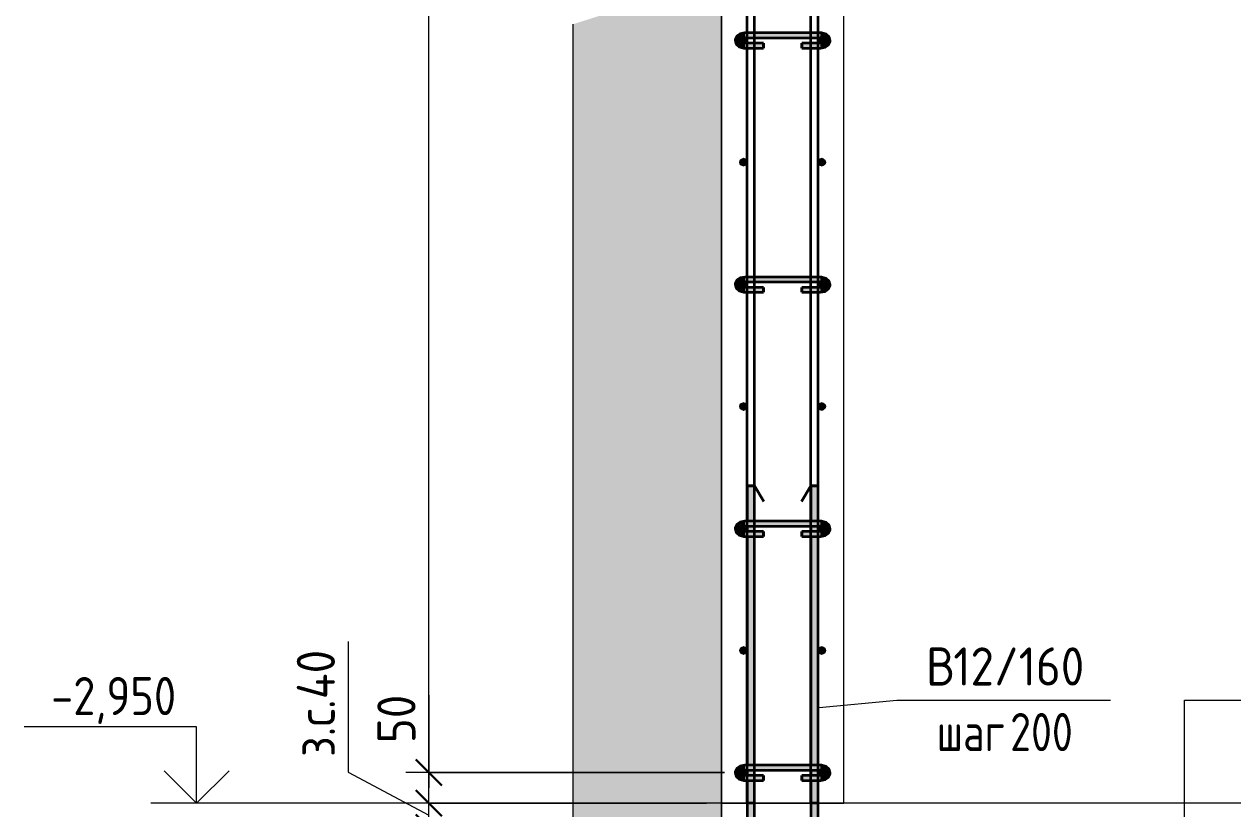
# Model space of a CAD drawing. Header units: millimetres. Extents: x 66339 to 175313, y -6307 to 14735.
# Drawn here: x 168240 to 170220, y -2959 to -1674 of the extents above; entities that cross this region are included whole.
import ezdxf

# ---------------------------------------------------------------- set-up
doc = ezdxf.new("R2010")
doc.units = ezdxf.units.MM
for name, color, linetype, lineweight in [('AA_Dim', 7, 'Continuous', 9), ('AA_Dim-25', 7, 'Continuous', 9), ('AA_Linii', 7, 'Continuous', 9), ('AA_Oformlenie', 7, 'Continuous', 9), ('AA_Vinoska', 7, 'Continuous', 9), ('AA_Visotnaya otmetka', 7, 'Continuous', 9), ('AF_Stena_Опалубка', 253, 'Continuous', 18), ('KR_Armatura', 7, 'Continuous', 20), ('KR_Armatura_Tonkie', 7, 'Continuous', 20), ('KR_Fundament', 7, 'Continuous', 18)]:
    doc.layers.add(name, color=color, linetype=linetype, lineweight=lineweight)
doc.styles.add('ISOCPEUR_10', font='isocpeur.ttf', dxfattribs={"width": 0.85, "height": 62.5})
doc.styles.add('ISOCPEUR_11', font='isocpeur.ttf', dxfattribs={"width": 0.9, "height": 62.5})
doc.styles.add('ISOCPEUR_12', font='isocpeur.ttf', dxfattribs={"width": 0.8, "height": 62.5})
doc.dimstyles.new('00_Точн_3_знака__прозр__4', dxfattribs={"dimscale": 304.8, "dimtxt": 62.248823, "dimasz": 0.139436, "dimexe": 0.123031, "dimexo": 0.082021, "dimgap": 0.008202, "dimtad": 1, "dimdec": 3, "dimrnd": 0.001, "dimdsep": 46, "dimtxsty": 'ISOCPEUR_11', "dimblk1": 'OBLIQUE', "dimblk2": 'OBLIQUE', "dimsah": 1, "dimcen": 0.09, "dimdle": 0.123031, "dimazin": 0, "dimtfac": 1, "dimtdec": 4, "dimtix": 1, "dimtmove": 1, "dimatfit": 3, "dimfxl": 1, "dimtvp": 1, "dimtolj": 1, "dimtzin": 0, "dimlwd": 18, "dimlwe": 18, "dimarcsym": 2})
doc.dimstyles.new('00_Точн_3_знака__прозр__5', dxfattribs={"dimscale": 304.8, "dimtxt": 62.248823, "dimasz": 0.139436, "dimexe": 0.123031, "dimexo": 0.082021, "dimgap": 0.008202, "dimtad": 1, "dimdec": 3, "dimrnd": 0.001, "dimdsep": 46, "dimtxsty": 'ISOCPEUR_11', "dimblk1": 'OBLIQUE', "dimblk2": 'OBLIQUE', "dimsah": 1, "dimcen": 0.09, "dimdle": 0.123031, "dimazin": 0, "dimtfac": 1, "dimtdec": 4, "dimtix": 1, "dimtmove": 0, "dimatfit": 3, "dimfxl": 1, "dimtvp": 1, "dimtolj": 1, "dimtzin": 0, "dimlwd": 18, "dimlwe": 18, "dimarcsym": 2})

# ---------------------------------------------------------------- blocks, each defined once
blk = doc.blocks.new('265_Выпуск П одной длины _НесАрм_РабПлоск_ - В1 _d12_ t250-4071037-2-2 Армирование')
at = {"layer": 'KR_Armatura_Tonkie', "lineweight": 35}
h = blk.add_hatch(color=256, dxfattribs=at)
h.paths.add_polyline_path([(-11586.2, -3156), (-11576, -3156), (-11576.2, -2913), (-11588, -2913), (-11587.8, -3156), (-11587.2, -3156)])
h.paths.add_polyline_path([(-11582, -2905), (-11576, -2905), (-11576.2, -2896), (-11579.9, -2895.7), (-11582, -2895.5), (-11588, -2896), (-11587.8, -2905), (-11583, -2905)])
h.paths.add_polyline_path([(-11582, -2888.5), (-11576, -2888), (-11576.3, -2513), (-11588, -2513), (-11587.8, -2888), (-11584.5, -2888.2), (-11583, -2888.4)])
h.paths.add_polyline_path([(-11586.3, -2505), (-11576, -2505), (-11576.3, -2496), (-11579.1, -2495.9), (-11582.1, -2495.6), (-11588, -2496), (-11587.8, -2505), (-11587.2, -2505)])
h.paths.add_polyline_path([(-11582, -2488.5), (-11576, -2488), (-11576.2, -2430), (-11588, -2430), (-11587.8, -2488), (-11585, -2488.1), (-11582.1, -2488.5)])
h = blk.add_hatch(color=256, dxfattribs=at)
h.paths.add_polyline_path([(-11483.8, -3156), (-11472, -3156), (-11472.2, -2913), (-11484, -2913), (-11483.8, -3156)])
h.paths.add_polyline_path([(-11483.8, -2905), (-11472, -2905), (-11472.2, -2896), (-11475.9, -2895.7), (-11478, -2895.5), (-11484, -2896), (-11483.9, -2905)])
h.paths.add_polyline_path([(-11478, -2888.5), (-11472, -2888), (-11472.3, -2513), (-11484, -2513), (-11483.8, -2888), (-11480.5, -2888.2), (-11479, -2888.4)])
h.paths.add_polyline_path([(-11476.6, -2505), (-11472, -2505), (-11472.3, -2496), (-11475.1, -2495.9), (-11478.1, -2495.6), (-11484, -2496), (-11483.8, -2505), (-11478, -2505)])
h.paths.add_polyline_path([(-11478, -2488.5), (-11472, -2488), (-11472.2, -2430), (-11484, -2430), (-11483.8, -2488), (-11481, -2488.1), (-11478.1, -2488.5)])
for points in [[(-11546, -3198), (-11546, -3186), (-11554.3, -3184.8), (-11561, -3182), (-11567.2, -3177.2), (-11572, -3171), (-11575, -3163.8), (-11576.2, -3156), (-11588, -3156), (-11586.6, -3166.9), (-11582.4, -3177), (-11575.3, -3186), (-11567, -3192.4), (-11556.9, -3196.6), (-11551, -3197.3)], [(-11514, -3198), (-11503.1, -3196.6), (-11493, -3192.4), (-11484.3, -3185.7), (-11477.4, -3176.5), (-11473.4, -3166.9), (-11472.2, -3156), (-11484, -3156), (-11485.2, -3164.3), (-11488, -3171), (-11492.8, -3177.2), (-11499, -3182), (-11506.2, -3185), (-11514, -3186.2), (-11514, -3197.8)], [(-11514, -3198), (-11514, -3186), (-11546, -3186.2), (-11546, -3198), (-11528.5, -3198)]]:
    blk.add_hatch(color=256, dxfattribs=at).paths.add_polyline_path(points)
for p, q in [((-11588, -2430), (-11588, -2488)), ((-11588, -2430), (-11576, -2430)), ((-11576.2, -2430), (-11587.8, -2430)), ((-11576, -2488), (-11576, -2430)), ((-11576, -2430), (-11561, -2456)), ((-11484, -2430), (-11499, -2456)), ((-11484, -2430), (-11484, -2488)), ((-11484, -2430), (-11472, -2430)), ((-11483.2, -2430), (-11483.8, -2430)), ((-11472.2, -2430), (-11483.2, -2430)), ((-11472, -2488), (-11472, -2430)), ((-11588, -2496), (-11588, -2505)), ((-11588, -2513), (-11588, -2888)), ((-11576, -2505), (-11576, -2496)), ((-11576, -2888), (-11576, -2513)), ((-11484, -2496), (-11484, -2505)), ((-11484, -2513), (-11484, -2888)), ((-11472, -2505), (-11472, -2496)), ((-11472, -2888), (-11472, -2513)), ((-11588, -2896), (-11588, -2905)), ((-11576, -2905), (-11576, -2896)), ((-11484, -2896), (-11484, -2905)), ((-11472, -2905), (-11472, -2896)), ((-11588, -2913), (-11588, -2990)), ((-11576, -2990), (-11576, -2913)), ((-11484, -2913), (-11484, -2990)), ((-11472, -2990), (-11472, -2913)), ((-11588, -2990), (-11588, -3002)), ((-11588, -3002), (-11588, -3156)), ((-11576, -3002), (-11576, -2990)), ((-11576, -3156), (-11576, -3002)), ((-11484, -2990), (-11484, -3002)), ((-11484, -3002), (-11484, -3156)), ((-11472, -3002), (-11472, -2990)), ((-11472, -3156), (-11472, -3002)), ((-11514, -3186), (-11546, -3186)), ((-11546, -3198), (-11514, -3198))]:
    blk.add_line(p, q, dxfattribs=at)
at = {"layer": 'KR_Armatura_Tonkie', "lineweight": 35, "flags": 128}
for points in [[(-11588, -3156), (-11586, -3168.7), (-11580.3, -3180.2), (-11574.7, -3186)], [(-11546, -3186), (-11556.7, -3184), (-11565.9, -3178.4), (-11572.6, -3169.9), (-11575.8, -3159.5), (-11576, -3156)], [(-11484, -3156), (-11486, -3166.7), (-11491.6, -3175.9), (-11500.1, -3182.6), (-11510.5, -3185.8), (-11514, -3186)], [(-11485.3, -3186), (-11480.6, -3181.4), (-11474.5, -3170.1), (-11472, -3157.5), (-11472, -3156)], [(-11574.7, -3186), (-11571.4, -3189.4), (-11560.1, -3195.5), (-11547.5, -3198), (-11546, -3198)], [(-11514, -3198), (-11501.3, -3196), (-11489.8, -3190.3), (-11485.3, -3186)]]:
    blk.add_lwpolyline(points, dxfattribs=at)
blk = doc.blocks.new('265_Выпуск П одной длины _НесАрм_РабПлоск_ - В1 _d12_ t250-V10-2-2 Армирование')
at = {"layer": 'KR_Armatura_Tonkie', "lineweight": 35}
for p, q in [((-11588, -2430), (-11588, -2488)), ((-11576.2, -2430), (-11587.8, -2430)), ((-11587.8, -2430), (-11576.2, -2430)), ((-11576, -2488), (-11576, -2430)), ((-11576, -2430), (-11561, -2456)), ((-11484, -2430), (-11499, -2456)), ((-11484, -2430), (-11484, -2488)), ((-11483.8, -2430), (-11483.2, -2430)), ((-11483.2, -2430), (-11483.8, -2430)), ((-11483.2, -2430), (-11472.2, -2430)), ((-11472.2, -2430), (-11483.2, -2430)), ((-11472, -2488), (-11472, -2430)), ((-11588, -2496), (-11588, -2505)), ((-11588, -2513), (-11588, -2888)), ((-11576, -2505), (-11576, -2496)), ((-11576, -2888), (-11576, -2513)), ((-11484, -2496), (-11484, -2505)), ((-11484, -2513), (-11484, -2888)), ((-11472, -2505), (-11472, -2496)), ((-11472, -2888), (-11472, -2513)), ((-11588, -2896), (-11588, -2905)), ((-11576, -2905), (-11576, -2896)), ((-11484, -2896), (-11484, -2905)), ((-11472, -2905), (-11472, -2896)), ((-11588, -2913), (-11588, -2990)), ((-11576, -2990), (-11576, -2913)), ((-11484, -2913), (-11484, -2990)), ((-11472, -2990), (-11472, -2913)), ((-11588, -2990), (-11588, -3002)), ((-11588, -3002), (-11588, -3156)), ((-11576, -3002), (-11576, -2990)), ((-11576, -3003.1), (-11576, -3002)), ((-11484, -3002), (-11484, -3156)), ((-11472, -3156), (-11472, -3002)), ((-11573.9, -3165.7), (-11574.8, -3162.6)), ((-11484, -3156), (-11485.7, -3165.5)), ((-11566.9, -3177.2), (-11571.7, -3171)), ((-11558.7, -3182.8), (-11563.2, -3180.1)), ((-11546.7, -3185.9), (-11555, -3184.3)), ((-11514, -3186), (-11545.7, -3186)), ((-11501.5, -3183), (-11509, -3185.3)), ((-11492.1, -3176.4), (-11499.7, -3182.3)), ((-11486.8, -3168), (-11490.7, -3174.5)), ((-11546, -3198), (-11514, -3198))]:
    blk.add_line(p, q, dxfattribs=at)
at = {"layer": 'KR_Armatura_Tonkie', "lineweight": 35, "flags": 128}
for points in [[(-11586.2, -3167.8), (-11586, -3168.7), (-11584.7, -3171.4)], [(-11472.6, -3160.4), (-11472, -3157.5), (-11472, -3156)], [(-11581.1, -3178.7), (-11580.3, -3180.2), (-11578.3, -3182.3)], [(-11573.1, -3187.7), (-11571.4, -3189.4), (-11569.4, -3190.5)], [(-11482.3, -3183.1), (-11480.6, -3181.4), (-11479.5, -3179.4)], [(-11475.9, -3172.7), (-11474.5, -3170.1), (-11474.2, -3168.6)], [(-11562.7, -3194.1), (-11560.1, -3195.5), (-11558.6, -3195.8)], [(-11550.4, -3197.4), (-11547.5, -3198), (-11546, -3198)]]:
    blk.add_lwpolyline(points, dxfattribs=at)
blk = doc.blocks.new('265_Выпуск П одной длины _НесАрм_РабПлоск_ - В1 _d12_ t250-V11-2-2 Армирование')
at = {"layer": 'KR_Armatura_Tonkie', "lineweight": 35}
for p, q in [((-11586.2, -2430), (-11577.8, -2430)), ((-11482.2, -2430), (-11473.8, -2430))]:
    blk.add_line(p, q, dxfattribs=at)
blk = doc.blocks.new('261_Шпилька массив _НесАрм_РабПлоск_ - 8 А240-4096871-2-2 Армирование')
at = {"layer": 'KR_Armatura_Tonkie', "lineweight": 35}
for points in [[(-11591.8, -1711.8), (-11591.8, -1705), (-11598, -1703.5), (-11599.4, -1701.8), (-11599.8, -1700.5), (-11598.8, -1697.7), (-11595.8, -1695.6), (-11591.8, -1694.8), (-11591.8, -1688), (-11597.9, -1689), (-11600.7, -1690.3), (-11604.3, -1693.4), (-11606.6, -1696.2), (-11607.8, -1700.5), (-11606.6, -1704.8), (-11603.2, -1708.5), (-11598, -1710.9), (-11595.7, -1711.3)], [(-11588.1, -1694.8), (-11468, -1694.8), (-11468, -1688), (-11591.8, -1688.1), (-11591.8, -1694.8), (-11590.5, -1694.8)], [(-11591.8, -1696), (-11468, -1695.9), (-11468, -1694.8), (-11591.8, -1694.8), (-11591.8, -1695.9)], [(-11468, -1711.8), (-11461.9, -1710.9), (-11456.7, -1708.5), (-11453.2, -1704.8), (-11452, -1700.5), (-11453.2, -1696.2), (-11455.6, -1692.6), (-11460.5, -1689.5), (-11468, -1688.1), (-11468, -1694.8), (-11464, -1695.6), (-11461.1, -1697.7), (-11460.1, -1700.7), (-11460.6, -1702.1), (-11462.5, -1703.7), (-11468, -1705.1), (-11468, -1711)], [(-11576, -1711.8), (-11561.5, -1711.8), (-11561.5, -1705), (-11591.8, -1705.1), (-11591.8, -1711.8), (-11588, -1711.8)], [(-11588, -1713), (-11561.5, -1712.8), (-11561.5, -1711.8), (-11591.8, -1711.8), (-11591.8, -1713)], [(-11468, -1711.8), (-11468, -1705), (-11498.3, -1705.1), (-11498.3, -1711.8), (-11472, -1711.8)], [(-11472, -1713), (-11468, -1712.8), (-11468, -1711.8), (-11498.3, -1711.8), (-11498.3, -1713), (-11483.2, -1713)], [(-11591.8, -2111.8), (-11591.8, -2105), (-11598, -2103.5), (-11599.4, -2101.8), (-11599.8, -2100.5), (-11598.8, -2097.7), (-11595.8, -2095.6), (-11591.8, -2094.8), (-11591.8, -2088), (-11597.9, -2089), (-11600.7, -2090.3), (-11604.3, -2093.4), (-11606.6, -2096.2), (-11607.8, -2100.5), (-11606.6, -2104.8), (-11603.2, -2108.5), (-11598, -2110.9), (-11595.7, -2111.3)], [(-11551.2, -2094.8), (-11468, -2094.8), (-11468, -2088), (-11591.8, -2088.1), (-11591.8, -2094.8), (-11573.8, -2094.8)], [(-11472, -2096), (-11468, -2095.9), (-11468, -2094.8), (-11591.8, -2094.8), (-11591.8, -2096), (-11483.2, -2096)], [(-11468, -2111.8), (-11461.9, -2110.9), (-11456.7, -2108.5), (-11453.2, -2104.8), (-11452, -2100.5), (-11453.2, -2096.2), (-11455.6, -2092.6), (-11460.5, -2089.5), (-11468, -2088.1), (-11468, -2094.8), (-11464, -2095.6), (-11461.1, -2097.7), (-11460.1, -2100.7), (-11460.6, -2102.1), (-11462.5, -2103.7), (-11468, -2105.1), (-11468, -2111)], [(-11576, -2111.8), (-11561.5, -2111.8), (-11561.5, -2105), (-11591.8, -2105.1), (-11591.8, -2111.8), (-11588, -2111.8)], [(-11588, -2113), (-11561.5, -2112.8), (-11561.5, -2111.8), (-11591.8, -2111.8), (-11591.8, -2113)], [(-11472, -2111.8), (-11468, -2111.8), (-11468, -2105), (-11498.3, -2105.1), (-11498.3, -2111.8), (-11484, -2111.8)], [(-11484, -2113), (-11468, -2112.8), (-11468, -2111.8), (-11498.3, -2111.8), (-11498.3, -2113)], [(-11591.8, -2511.8), (-11591.8, -2505), (-11598, -2503.5), (-11599.4, -2501.8), (-11599.8, -2500.5), (-11598.8, -2497.7), (-11595.8, -2495.6), (-11591.8, -2494.8), (-11591.8, -2488), (-11597.9, -2489), (-11600.7, -2490.3), (-11604.3, -2493.4), (-11606.6, -2496.2), (-11607.8, -2500.5), (-11606.6, -2504.8), (-11603.2, -2508.5), (-11598, -2510.9), (-11595.7, -2511.3)], [(-11551.2, -2494.8), (-11468, -2494.8), (-11468, -2488), (-11475, -2488.1), (-11478, -2488.5), (-11484, -2488), (-11579.3, -2488.2), (-11582, -2488.5), (-11591.8, -2488.1), (-11591.8, -2494.8), (-11573.8, -2494.8)], [(-11468, -2511.8), (-11461.9, -2510.9), (-11456.7, -2508.5), (-11453.2, -2504.8), (-11452, -2500.5), (-11453.2, -2496.2), (-11455.6, -2492.6), (-11460.5, -2489.5), (-11468, -2488.1), (-11468, -2494.8), (-11464, -2495.6), (-11461.1, -2497.7), (-11460.1, -2500.7), (-11460.6, -2502.1), (-11462.5, -2503.7), (-11468, -2505.1), (-11468, -2511)], [(-11472, -2496), (-11468, -2495.9), (-11468, -2494.8), (-11591.8, -2494.8), (-11591.8, -2496), (-11585, -2495.9), (-11582, -2495.5), (-11573.8, -2496), (-11480.7, -2495.8), (-11478, -2495.5), (-11473.7, -2496)], [(-11588, -2511.8), (-11561.5, -2511.8), (-11561.5, -2505), (-11591.8, -2505.1), (-11591.8, -2511.8)], [(-11573.8, -2513), (-11561.5, -2512.8), (-11561.5, -2511.8), (-11591.8, -2511.8), (-11591.8, -2513), (-11576, -2513)], [(-11468, -2511.8), (-11468, -2505), (-11498.3, -2505.1), (-11498.3, -2511.8), (-11472, -2511.8)], [(-11472, -2513), (-11468, -2512.8), (-11468, -2511.8), (-11498.3, -2511.8), (-11498.3, -2513), (-11483.2, -2513)], [(-11591.8, -2911.8), (-11591.8, -2905), (-11598, -2903.5), (-11599.4, -2901.8), (-11599.8, -2900.5), (-11598.8, -2897.7), (-11595.8, -2895.6), (-11591.8, -2894.8), (-11591.8, -2888), (-11597.9, -2889), (-11600.7, -2890.3), (-11604.3, -2893.4), (-11606.6, -2896.2), (-11607.8, -2900.5), (-11606.6, -2904.8), (-11603.2, -2908.5), (-11598, -2910.9), (-11595.7, -2911.3)], [(-11551.2, -2894.8), (-11468, -2894.8), (-11468, -2888), (-11475, -2888.1), (-11478, -2888.5), (-11484, -2888), (-11579.3, -2888.2), (-11582, -2888.5), (-11591.8, -2888.1), (-11591.8, -2894.8), (-11573.8, -2894.8)], [(-11468, -2911.8), (-11461.9, -2910.9), (-11456.7, -2908.5), (-11453.2, -2904.8), (-11452, -2900.5), (-11453.2, -2896.2), (-11455.6, -2892.6), (-11460.5, -2889.5), (-11468, -2888.1), (-11468, -2894.8), (-11464, -2895.6), (-11461.1, -2897.7), (-11460.1, -2900.7), (-11460.6, -2902.1), (-11462.5, -2903.7), (-11468, -2905.1), (-11468, -2911)], [(-11472, -2896), (-11468, -2895.9), (-11468, -2894.8), (-11591.8, -2894.8), (-11591.8, -2896), (-11585, -2895.9), (-11582, -2895.5), (-11573.8, -2896), (-11480.7, -2895.8), (-11478, -2895.5), (-11473.7, -2896)], [(-11576, -2911.8), (-11561.5, -2911.8), (-11561.5, -2905), (-11591.8, -2905.1), (-11591.8, -2911.8), (-11588, -2911.8)], [(-11468, -2911.8), (-11468, -2905), (-11498.3, -2905.1), (-11498.3, -2911.8), (-11472, -2911.8)], [(-11573.8, -2913), (-11561.5, -2912.8), (-11561.5, -2911.8), (-11591.8, -2911.8), (-11591.8, -2913), (-11576, -2913)], [(-11472, -2913), (-11468, -2912.8), (-11468, -2911.8), (-11498.3, -2911.8), (-11498.3, -2913), (-11483.2, -2913)]]:
    blk.add_hatch(color=256, dxfattribs=at).paths.add_polyline_path(points)
h = blk.add_hatch(color=256, dxfattribs=at)
h.paths.add_polyline_path([(-11591.8, -1713), (-11591.8, -1711.8), (-11598, -1710.9), (-11603.2, -1708.5), (-11603.8, -1708.1), (-11599.4, -1711.3), (-11597.9, -1712), (-11595.3, -1712.4)])
h.paths.add_polyline_path([(-11599.3, -1699), (-11598, -1697.4), (-11591.8, -1695.9), (-11591.8, -1694.8), (-11595.8, -1695.6), (-11598.8, -1697.7), (-11599.3, -1699)])
h = blk.add_hatch(color=256, dxfattribs=at)
h.paths.add_polyline_path([(-11468, -1713), (-11460.5, -1711.5), (-11455.6, -1708.4), (-11453.2, -1704.8), (-11456.7, -1708.5), (-11462.1, -1711), (-11468, -1711.8), (-11468, -1712.8)])
h.paths.add_polyline_path([(-11460.8, -1698.6), (-11461.1, -1697.7), (-11464.6, -1695.5), (-11468, -1694.8), (-11468, -1696), (-11467.4, -1696.1), (-11461.1, -1698.5)])
h = blk.add_hatch(color=256, dxfattribs=at)
h.paths.add_polyline_path([(-11591.8, -2113), (-11591.8, -2111.8), (-11598, -2110.9), (-11603.2, -2108.5), (-11603.8, -2108.1), (-11599.4, -2111.3), (-11597.9, -2112), (-11595.3, -2112.4)])
h.paths.add_polyline_path([(-11599.3, -2099), (-11598, -2097.4), (-11591.8, -2095.9), (-11591.8, -2094.8), (-11595.8, -2095.6), (-11598.8, -2097.7), (-11599, -2098.3)])
h = blk.add_hatch(color=256, dxfattribs=at)
h.paths.add_polyline_path([(-11468, -2113), (-11460.5, -2111.5), (-11455.6, -2108.4), (-11453.2, -2104.8), (-11456.7, -2108.5), (-11462.1, -2111), (-11468, -2111.8), (-11468, -2112.8)])
h.paths.add_polyline_path([(-11460.8, -2098.6), (-11461.1, -2097.7), (-11464.6, -2095.5), (-11468, -2094.8), (-11468, -2096), (-11467.4, -2096.1), (-11461.1, -2098.5)])
h = blk.add_hatch(color=256, dxfattribs=at)
h.paths.add_polyline_path([(-11591.8, -2513), (-11591.8, -2511.8), (-11598, -2510.9), (-11603.2, -2508.5), (-11603.8, -2508.1), (-11599.4, -2511.3), (-11597.9, -2512), (-11595.3, -2512.4)])
h.paths.add_polyline_path([(-11599.3, -2499), (-11598, -2497.4), (-11591.8, -2495.9), (-11591.8, -2494.8), (-11595.8, -2495.6), (-11598.8, -2497.7), (-11599, -2498.3)])
h = blk.add_hatch(color=256, dxfattribs=at)
h.paths.add_polyline_path([(-11468, -2513), (-11460.5, -2511.5), (-11455.6, -2508.4), (-11453.2, -2504.8), (-11456.7, -2508.5), (-11462.1, -2511), (-11468, -2511.8), (-11468, -2512.8)])
h.paths.add_polyline_path([(-11460.8, -2498.6), (-11461.1, -2497.7), (-11464.6, -2495.5), (-11468, -2494.8), (-11468, -2496), (-11467.4, -2496.1), (-11461.1, -2498.5)])
h = blk.add_hatch(color=256, dxfattribs=at)
h.paths.add_polyline_path([(-11591.8, -2913), (-11591.8, -2911.8), (-11598, -2910.9), (-11603.2, -2908.5), (-11603.8, -2908.1), (-11599.4, -2911.3), (-11597.9, -2912), (-11595.3, -2912.4)])
h.paths.add_polyline_path([(-11599.3, -2899), (-11598, -2897.4), (-11591.8, -2895.9), (-11591.8, -2894.8), (-11595.8, -2895.6), (-11598.8, -2897.7), (-11599, -2898.3)])
h = blk.add_hatch(color=256, dxfattribs=at)
h.paths.add_polyline_path([(-11468, -2913), (-11460.5, -2911.5), (-11455.6, -2908.4), (-11453.2, -2904.8), (-11456.7, -2908.5), (-11462.1, -2911), (-11468, -2911.8), (-11468, -2912.8)])
h.paths.add_polyline_path([(-11460.8, -2898.6), (-11461.1, -2897.7), (-11464.6, -2895.5), (-11468, -2894.8), (-11468, -2896), (-11467.4, -2896.1), (-11461.1, -2898.5)])
for p, q in [((-11588, -1688), (-11591.8, -1688)), ((-11591.8, -1696), (-11588, -1696)), ((-11576, -1688), (-11588, -1688)), ((-11588, -1696), (-11576, -1696)), ((-11484, -1688), (-11576, -1688)), ((-11576, -1696), (-11484, -1696)), ((-11472, -1688), (-11484, -1688)), ((-11484, -1696), (-11472, -1696)), ((-11468, -1688), (-11472, -1688)), ((-11472, -1696), (-11468, -1696)), ((-11588, -1705), (-11591.8, -1705)), ((-11591.8, -1713), (-11588, -1713)), ((-11576, -1705), (-11588, -1705)), ((-11588, -1713), (-11576, -1713)), ((-11561.5, -1705), (-11576, -1705)), ((-11576, -1713), (-11561.5, -1713)), ((-11561.5, -1705), (-11561.5, -1711.8)), ((-11561.5, -1706.2), (-11561.5, -1705.1)), ((-11561.5, -1712.8), (-11561.5, -1706.2)), ((-11561.5, -1711.8), (-11561.5, -1713)), ((-11484, -1705), (-11498.3, -1705)), ((-11498.3, -1711.8), (-11498.3, -1705)), ((-11498.3, -1705.1), (-11498.3, -1706.2)), ((-11498.3, -1706.2), (-11498.3, -1712.8)), ((-11498.3, -1713), (-11498.3, -1711.8)), ((-11498.3, -1713), (-11484, -1713)), ((-11472, -1705), (-11484, -1705)), ((-11484, -1713), (-11472, -1713)), ((-11468, -1705), (-11472, -1705)), ((-11472, -1713), (-11468, -1713)), ((-11588, -2088), (-11591.8, -2088)), ((-11591.8, -2096), (-11588, -2096)), ((-11576, -2088), (-11588, -2088)), ((-11588, -2096), (-11576, -2096)), ((-11484, -2088), (-11576, -2088)), ((-11576, -2096), (-11484, -2096)), ((-11472, -2088), (-11484, -2088)), ((-11484, -2096), (-11472, -2096)), ((-11468, -2088), (-11472, -2088)), ((-11472, -2096), (-11468, -2096)), ((-11588, -2105), (-11591.8, -2105)), ((-11591.8, -2113), (-11588, -2113)), ((-11576, -2105), (-11588, -2105)), ((-11588, -2113), (-11576, -2113)), ((-11561.5, -2105), (-11576, -2105)), ((-11576, -2113), (-11561.5, -2113)), ((-11561.5, -2105), (-11561.5, -2111.8)), ((-11561.5, -2106.2), (-11561.5, -2105.1)), ((-11561.5, -2112.8), (-11561.5, -2106.2)), ((-11561.5, -2111.8), (-11561.5, -2113)), ((-11484, -2105), (-11498.3, -2105)), ((-11498.3, -2111.8), (-11498.3, -2105)), ((-11498.3, -2105.1), (-11498.3, -2106.2)), ((-11498.3, -2106.2), (-11498.3, -2112.8)), ((-11498.3, -2113), (-11498.3, -2111.8)), ((-11498.3, -2113), (-11484, -2113)), ((-11472, -2105), (-11484, -2105)), ((-11484, -2113), (-11472, -2113)), ((-11468, -2105), (-11472, -2105)), ((-11472, -2113), (-11468, -2113)), ((-11588, -2488), (-11591.8, -2488)), ((-11576, -2488), (-11588, -2488)), ((-11484, -2488), (-11576, -2488)), ((-11472, -2488), (-11484, -2488)), ((-11468, -2488), (-11472, -2488)), ((-11591.8, -2496), (-11588, -2496)), ((-11588, -2505), (-11591.8, -2505)), ((-11591.8, -2513), (-11588, -2513)), ((-11588, -2496), (-11576, -2496)), ((-11576, -2505), (-11588, -2505)), ((-11588, -2513), (-11576, -2513)), ((-11576, -2496), (-11484, -2496)), ((-11561.5, -2505), (-11576, -2505)), ((-11576, -2513), (-11561.5, -2513)), ((-11561.5, -2505), (-11561.5, -2511.8)), ((-11561.5, -2506.2), (-11561.5, -2505.1)), ((-11561.5, -2512.8), (-11561.5, -2506.2)), ((-11561.5, -2511.8), (-11561.5, -2513)), ((-11484, -2505), (-11498.3, -2505)), ((-11498.3, -2511.8), (-11498.3, -2505)), ((-11498.3, -2505.1), (-11498.3, -2506.2)), ((-11498.3, -2506.2), (-11498.3, -2512.8)), ((-11498.3, -2513), (-11498.3, -2511.8)), ((-11498.3, -2513), (-11484, -2513)), ((-11484, -2496), (-11472, -2496)), ((-11472, -2505), (-11484, -2505)), ((-11484, -2513), (-11472, -2513)), ((-11472, -2496), (-11468, -2496)), ((-11468, -2505), (-11472, -2505)), ((-11472, -2513), (-11468, -2513)), ((-11588, -2888), (-11591.8, -2888)), ((-11576, -2888), (-11588, -2888)), ((-11484, -2888), (-11576, -2888)), ((-11472, -2888), (-11484, -2888)), ((-11468, -2888), (-11472, -2888)), ((-11591.8, -2896), (-11588, -2896)), ((-11588, -2905), (-11591.8, -2905)), ((-11588, -2896), (-11576, -2896)), ((-11576, -2905), (-11588, -2905)), ((-11576, -2896), (-11484, -2896)), ((-11561.5, -2905), (-11576, -2905)), ((-11561.5, -2905), (-11561.5, -2911.8)), ((-11561.5, -2906.2), (-11561.5, -2905.1)), ((-11561.5, -2912.8), (-11561.5, -2906.2)), ((-11484, -2905), (-11498.3, -2905)), ((-11498.3, -2911.8), (-11498.3, -2905)), ((-11498.3, -2905.1), (-11498.3, -2906.2)), ((-11498.3, -2906.2), (-11498.3, -2912.8)), ((-11484, -2896), (-11472, -2896)), ((-11472, -2905), (-11484, -2905)), ((-11472, -2896), (-11468, -2896)), ((-11468, -2905), (-11472, -2905)), ((-11591.8, -2913), (-11588, -2913)), ((-11588, -2913), (-11576, -2913)), ((-11576, -2913), (-11561.5, -2913)), ((-11561.5, -2911.8), (-11561.5, -2913)), ((-11498.3, -2913), (-11498.3, -2911.8)), ((-11498.3, -2913), (-11484, -2913)), ((-11484, -2913), (-11472, -2913)), ((-11472, -2913), (-11468, -2913))]:
    blk.add_line(p, q, dxfattribs=at)
at = {"layer": 'KR_Armatura_Tonkie', "lineweight": 35, "flags": 128}
for points in [[(-11591.8, -1688), (-11599.4, -1689.5), (-11605, -1693.4), (-11607.7, -1698.9), (-11607.8, -1700.5)], [(-11607.8, -1700.5), (-11606, -1706.4), (-11601, -1710.8), (-11593.7, -1712.9), (-11591.8, -1713)], [(-11599.8, -1700.5), (-11598.9, -1698.5), (-11595.1, -1696.4), (-11591.8, -1696)], [(-11591.8, -1705), (-11596.9, -1703.9), (-11599.5, -1701.7), (-11599.8, -1700.5)], [(-11452, -1700.5), (-11453.9, -1694.6), (-11458.9, -1690.2), (-11466.1, -1688.1), (-11468, -1688)], [(-11468, -1696), (-11463, -1697.1), (-11460.3, -1699.3), (-11460, -1700.5)], [(-11468, -1713), (-11460.4, -1711.5), (-11454.8, -1707.6), (-11452.1, -1702.1), (-11452, -1700.5)], [(-11460, -1700.5), (-11461, -1702.5), (-11464.7, -1704.5), (-11468, -1705)], [(-11591.8, -2088), (-11599.4, -2089.5), (-11605, -2093.4), (-11607.7, -2098.9), (-11607.8, -2100.5)], [(-11599.8, -2100.5), (-11598.9, -2098.5), (-11595.1, -2096.4), (-11591.8, -2096)], [(-11452, -2100.5), (-11453.9, -2094.6), (-11458.9, -2090.2), (-11466.1, -2088.1), (-11468, -2088)], [(-11468, -2096), (-11463, -2097.1), (-11460.3, -2099.3), (-11460, -2100.5)], [(-11607.8, -2100.5), (-11606, -2106.4), (-11601, -2110.8), (-11593.7, -2112.9), (-11591.8, -2113)], [(-11591.8, -2105), (-11596.9, -2103.9), (-11599.5, -2101.7), (-11599.8, -2100.5)], [(-11468, -2113), (-11460.4, -2111.5), (-11454.8, -2107.6), (-11452.1, -2102.1), (-11452, -2100.5)], [(-11460, -2100.5), (-11461, -2102.5), (-11464.7, -2104.5), (-11468, -2105)], [(-11591.8, -2488), (-11599.4, -2489.5), (-11605, -2493.4), (-11607.7, -2498.9), (-11607.8, -2500.5)], [(-11452, -2500.5), (-11453.9, -2494.6), (-11458.9, -2490.2), (-11466.1, -2488.1), (-11468, -2488)], [(-11607.8, -2500.5), (-11606, -2506.4), (-11601, -2510.8), (-11593.7, -2512.9), (-11591.8, -2513)], [(-11599.8, -2500.5), (-11598.9, -2498.5), (-11595.1, -2496.4), (-11591.8, -2496)], [(-11591.8, -2505), (-11596.9, -2503.9), (-11599.5, -2501.7), (-11599.8, -2500.5)], [(-11468, -2496), (-11463, -2497.1), (-11460.3, -2499.3), (-11460, -2500.5)], [(-11468, -2513), (-11460.4, -2511.5), (-11454.8, -2507.6), (-11452.1, -2502.1), (-11452, -2500.5)], [(-11460, -2500.5), (-11461, -2502.5), (-11464.7, -2504.5), (-11468, -2505)], [(-11591.8, -2888), (-11599.4, -2889.5), (-11605, -2893.4), (-11607.7, -2898.9), (-11607.8, -2900.5)], [(-11452, -2900.5), (-11453.9, -2894.6), (-11458.9, -2890.2), (-11466.1, -2888.1), (-11468, -2888)], [(-11607.8, -2900.5), (-11606, -2906.4), (-11601, -2910.8), (-11593.7, -2912.9), (-11591.8, -2913)], [(-11599.8, -2900.5), (-11598.9, -2898.5), (-11595.1, -2896.4), (-11591.8, -2896)], [(-11591.8, -2905), (-11596.9, -2903.9), (-11599.5, -2901.7), (-11599.8, -2900.5)], [(-11468, -2896), (-11463, -2897.1), (-11460.3, -2899.3), (-11460, -2900.5)], [(-11468, -2913), (-11460.4, -2911.5), (-11454.8, -2907.6), (-11452.1, -2902.1), (-11452, -2900.5)], [(-11460, -2900.5), (-11461, -2902.5), (-11464.7, -2904.5), (-11468, -2905)]]:
    blk.add_lwpolyline(points, dxfattribs=at)
blk = doc.blocks.new('011_Прямоугольник обрыва _ЭлУзла_ - 011_Прямоугольник обрыва _ЭлУзла_-4121425-2-2 Армирование')
at = {"layer": 'AA_Oformlenie'}
blk.add_line((-11873.1, -3454.8), (-11873.1, -1673.7), dxfattribs=at)
blk = doc.blocks.new('Высотные отметки - Стрелка вверх-400292-2-2 Армирование')
at = {"layer": 'AA_Vinoska'}
for p, q in [((-12490, -2825), (-12772.5, -2825)), ((-12490, -2950), (-12490, -2825)), ((-12490, -2950), (-12543, -2897)), ((-12490, -2950), (-12436.9, -2897)), ((-12415, -2950), (-12565, -2950))]:
    blk.add_line(p, q, dxfattribs=at)
blk = doc.blocks.new('DIMBLOCK112-2-2 Армирование')
at = {"layer": 'AA_Dim-25', "lineweight": 18}
for p, q in [((168770.5, -2685.3), (168770.5, -2899.4)), ((168770.5, -2899.4), (168902.4, -2970)), ((169357.2, -2950), (168864.9, -2950)), ((168902.4, -2990), (168902.4, -2950)), ((168902.4, -2950), (169357.2, -2950)), ((169397.2, -2990), (168864.9, -2990)), ((168902.4, -2990), (169397.2, -2990))]:
    blk.add_line(p, q, dxfattribs=at)
at = {"layer": 'AA_Dim-25', "lineweight": 30}
for p, q in [((168902.4, -2950), (168881.2, -2928.8)), ((168902.4, -2950), (168923.7, -2971.2)), ((168902.4, -2990), (168881.2, -2968.8)), ((168902.4, -2990), (168923.7, -3011.2))]:
    blk.add_line(p, q, dxfattribs=at)
at = {"layer": 'AA_Dim-25', "color": 0, "lineweight": 18, "insert": (168686.3, -2874.4), "char_height": 62.5, "width": 226.969, "attachment_point": 1, "rotation": 90, "line_spacing_factor": 1.149209, "style": 'ISOCPEUR_11'}
blk.add_mtext('з.с.40', dxfattribs=at)
blk = doc.blocks.new('_Oblique')
at = {"color": 0, "linetype": 'ByBlock', "lineweight": -2}
blk.add_line((-0.5, -0.5), (0.5, 0.5), dxfattribs=at)
blk = doc.blocks.new('DIMBLOCK113-2-2 Армирование')
at = {"layer": 'AA_Dim-25', "lineweight": 18}
for p, q in [((168902.4, -2772.9), (168902.4, -2876.9)), ((168902.4, -2876.9), (168902.4, -2925)), ((169387.2, -2900), (168864.9, -2900)), ((168902.4, -2950), (168902.4, -2900)), ((168902.4, -2900), (169387.2, -2900)), ((169357.2, -2950), (168864.9, -2950)), ((168902.4, -2950), (169357.2, -2950))]:
    blk.add_line(p, q, dxfattribs=at)
at = {"layer": 'AA_Dim-25', "lineweight": 30}
for p, q in [((168902.4, -2900), (168881.2, -2878.8)), ((168902.4, -2900), (168923.7, -2921.2)), ((168902.4, -2950), (168881.2, -2928.8)), ((168902.4, -2950), (168923.7, -2971.2))]:
    blk.add_line(p, q, dxfattribs=at)
at = {"layer": 'AA_Dim-25', "color": 0, "lineweight": 18, "insert": (168818.3, -2851.9), "char_height": 62.5, "width": 94.81, "attachment_point": 1, "rotation": 90, "line_spacing_factor": 1.149209, "style": 'ISOCPEUR_11'}
blk.add_mtext('50', dxfattribs=at)
blk = doc.blocks.new('DIMBLOCK114-2-2 Армирование')
at = {"layer": 'AA_Dim-25', "lineweight": 30}
for p, q in [((168902.4, 2900), (168881.2, 2921.2)), ((168902.4, 2900), (168923.7, 2878.8)), ((168902.4, -2900), (168881.2, -2878.8)), ((168902.4, -2900), (168923.7, -2921.2))]:
    blk.add_line(p, q, dxfattribs=at)
at = {"layer": 'AA_Dim-25', "lineweight": 18}
for p, q in [((169387.2, 2900), (168864.9, 2900)), ((168902.4, -2900), (168902.4, 2900)), ((168902.4, 2900), (169387.2, 2900)), ((169387.2, -2900), (168864.9, -2900)), ((168902.4, -2900), (169387.2, -2900))]:
    blk.add_line(p, q, dxfattribs=at)
at = {"layer": 'AA_Dim-25', "color": 0, "lineweight": 18, "insert": (168818.3, -217.3), "char_height": 62.5, "width": 521.454, "attachment_point": 1, "rotation": 90, "line_spacing_factor": 1.149209, "style": 'ISOCPEUR_11'}
blk.add_mtext('200х29=5800', dxfattribs=at)
blk = doc.blocks.new('042_М_Арматуры - Диам длина поз _ Комментарий-3662934-2-2 Армирование')
at = {"layer": 'AA_Vinoska'}
blk.add_line((-10831.3, -2781.2), (-10481.3, -2781.2), dxfattribs=at)

msp = doc.modelspace()

# ---------------------------------------------------------------- hatches: boundary and pattern name
at = {"layer": 'AA_Oformlenie'}
h = msp.add_hatch(dxfattribs=at)
h.set_pattern_fill('FP_13', color=250, style=0, pattern_type=2)
h.set_pattern_definition([(0, (172103.91, 825), (101.6, 25.4), [8.382, -67.818, 8.382, -67.818, -406.4]), (0, (172103.91, 825), (101.6, 25.4), [-152.4, 8.382, -144.018, 8.382, -67.818, -177.8]), (0, (172103.91, 825), (101.6, 25.4), [-381, 8.382, -42.418, 8.382, -118.618]), (120, (172142.01, 837.7), (-72.79705, 75.28818), [8.382, -67.818, 8.382, -67.818, -406.4]), (120, (172142.01, 837.7), (-72.79705, 75.28818), [-152.4, 8.382, -144.018, 8.382, -67.818, -177.8]), (120, (172142.01, 837.7), (-72.79705, 75.28818), [-381, 8.382, -42.418, 8.382, -118.618]), (240, (172154.71, 888.5), (-28.80295, -100.68818), [8.382, -67.818, 8.382, -67.818, -406.4]), (240, (172154.71, 888.5), (-28.80295, -100.68818), [-152.4, 8.382, -144.018, 8.382, -67.818, -177.8]), (240, (172154.71, 888.5), (-28.80295, -100.68818), [-381, 8.382, -42.418, 8.382, -118.618])])
h.paths.add_polyline_path([(169715.6376, -3454.753), (169715.6376, -3434.6753), (169743.1376, -3434.6753), (169743.1376, -3454.753), (169757.2148, -3411.4279), (169771.292, -3454.753), (170923.834, -3454.753), (170923.834, -3434.6753), (170951.334, -3434.6753), (170951.334, -3454.753), (170965.4112, -3411.4279), (170979.4883, -3454.753), (171382.1805, -3454.753), (171382.1805, -3350), (169282.1805, -3350), (169282.1805, -3250), (169382.1805, -3250), (169382.1805, -1235), (169139.0395, -1235), (169139.0395, -1618.0673), (169158.6658, -1618.0673), (169158.6658, -1646.2217), (169139.0395, -1646.2217), (169182.3407, -1659.9717), (169139.0395, -1673.7217), (169139.0395, -3454.753), (169596.9558, -3454.753)])
at = {"layer": 'KR_Armatura'}
h = msp.add_hatch(color=256, dxfattribs=at)
edge = h.paths.add_edge_path()
edge.add_arc((169418.1805, -1700), 6, 0, 360)
for points in [[(169418.1805, -1706), (169423.3766, -1703), (169423.3766, -1697), (169418.1805, -1694), (169412.9843, -1697), (169412.9843, -1703), (169415.7058, -1704.5712)], [(169546.1805, -1706), (169551.3766, -1703), (169551.3766, -1697), (169546.1805, -1694), (169540.9843, -1697), (169540.9843, -1703)], [(169418.1805, -1906), (169423.3766, -1903), (169423.3766, -1897), (169418.1805, -1894), (169412.9843, -1897), (169412.9843, -1903), (169415.7058, -1904.5712)], [(169546.1805, -1906), (169551.3766, -1903), (169551.3766, -1897), (169546.1805, -1894), (169540.9843, -1897), (169540.9843, -1903)], [(169418.1805, -2106), (169423.3766, -2103), (169423.3766, -2097), (169418.1805, -2094), (169412.9843, -2097), (169412.9843, -2103), (169415.7058, -2104.5712)], [(169546.1805, -2106), (169551.3766, -2103), (169551.3766, -2097), (169546.1805, -2094), (169540.9843, -2097), (169540.9843, -2103)], [(169418.1805, -2306), (169423.3766, -2303), (169423.3766, -2297), (169418.1805, -2294), (169412.9843, -2297), (169412.9843, -2303)], [(169546.1805, -2306), (169551.3766, -2303), (169551.3766, -2297), (169546.1805, -2294), (169540.9843, -2297), (169540.9843, -2303)], [(169418.1805, -2506), (169423.3766, -2503), (169423.3766, -2497), (169418.1805, -2494), (169412.9843, -2497), (169412.9843, -2503), (169415.7058, -2504.5712)], [(169546.1805, -2506), (169551.3766, -2503), (169551.3766, -2497), (169546.1805, -2494), (169540.9843, -2497), (169540.9843, -2503)], [(169418.1805, -2706), (169423.3766, -2703), (169423.3766, -2697), (169418.1805, -2694), (169412.9843, -2697), (169412.9843, -2703), (169415.7058, -2704.5712)], [(169546.1805, -2706), (169551.3766, -2703), (169551.3766, -2697), (169546.1805, -2694), (169540.9843, -2697), (169540.9843, -2703), (169541.8025, -2703.4724)], [(169418.1805, -2906), (169423.3766, -2903), (169423.3766, -2897), (169418.1805, -2894), (169412.9843, -2897), (169412.9843, -2903), (169415.7058, -2904.5712)], [(169546.1805, -2906), (169551.3766, -2903), (169551.3766, -2897), (169546.1805, -2894), (169540.9843, -2897), (169540.9843, -2903)]]:
    msp.add_hatch(color=256, dxfattribs=at).paths.add_polyline_path(points)
h = msp.add_hatch(color=256, dxfattribs=at)
edge = h.paths.add_edge_path()
edge.add_arc((169546.1805, -1700), 6, 0, 360)
h = msp.add_hatch(color=256, dxfattribs=at)
edge = h.paths.add_edge_path()
edge.add_arc((169418.1805, -1900), 6, 0, 360)
h = msp.add_hatch(color=256, dxfattribs=at)
edge = h.paths.add_edge_path()
edge.add_arc((169546.1805, -1900), 6, 0, 360)
h = msp.add_hatch(color=256, dxfattribs=at)
edge = h.paths.add_edge_path()
edge.add_arc((169418.1805, -2100), 6, 0, 360)
h = msp.add_hatch(color=256, dxfattribs=at)
edge = h.paths.add_edge_path()
edge.add_arc((169546.1805, -2100), 6, 0, 360)
h = msp.add_hatch(color=256, dxfattribs=at)
edge = h.paths.add_edge_path()
edge.add_arc((169418.1805, -2300), 6, 0, 360)
h = msp.add_hatch(color=256, dxfattribs=at)
edge = h.paths.add_edge_path()
edge.add_arc((169546.1805, -2300), 6, 0, 360)
h = msp.add_hatch(color=256, dxfattribs=at)
edge = h.paths.add_edge_path()
edge.add_arc((169418.1805, -2500), 6, 0, 360)
h = msp.add_hatch(color=256, dxfattribs=at)
edge = h.paths.add_edge_path()
edge.add_arc((169546.1805, -2500), 6, 0, 360)
h = msp.add_hatch(color=256, dxfattribs=at)
edge = h.paths.add_edge_path()
edge.add_arc((169418.1805, -2700), 6, 0, 360)
h = msp.add_hatch(color=256, dxfattribs=at)
edge = h.paths.add_edge_path()
edge.add_arc((169546.1805, -2700), 6, 0, 360)
h = msp.add_hatch(color=256, dxfattribs=at)
edge = h.paths.add_edge_path()
edge.add_arc((169418.1805, -2900), 6, 0, 360)
h = msp.add_hatch(color=256, dxfattribs=at)
edge = h.paths.add_edge_path()
edge.add_arc((169546.1805, -2900), 6, 0, 360)

# ---------------------------------------------------------------- linework, layer by layer
at = {"layer": 'AA_Linii'}
msp.add_line((169382.1805, -3250), (169382.1805, -1235), dxfattribs=at)
at = {"layer": 'AA_Vinoska'}
for p, q in [((169542.0213, -2793.5857), (169669.1587, -2781.2042)), ((170140.4201, -2781.2042), (170180.873, -2781.2042)), ((170140.4201, -2989.2474), (170140.4201, -2781.2042))]:
    msp.add_line(p, q, dxfattribs=at)
at = {"layer": 'AA_Visotnaya otmetka'}
for q in [(168522.223, -2950), (170058.5577, -2950)]:
    msp.add_line((170058.5577, -2950), q, dxfattribs=at)
at = {"layer": 'AF_Stena_Опалубка', "lineweight": 20}
for p, q in [((169382.1805, 3050), (169382.1805, -2950)), ((169582.1805, -2950), (169582.1805, 3050)), ((169382.1805, -2950), (169582.1805, -2950))]:
    msp.add_line(p, q, dxfattribs=at)
at = {"layer": 'KR_Armatura'}
for p, q in [((169418.1805, -1694), (169412.9843, -1697)), ((169412.9843, -1697), (169412.9843, -1703)), ((169423.3766, -1697), (169418.1805, -1694)), ((169423.3766, -1703), (169423.3766, -1697)), ((169546.1805, -1694), (169540.9843, -1697)), ((169540.9843, -1697), (169540.9843, -1703)), ((169551.3766, -1697), (169546.1805, -1694)), ((169551.3766, -1703), (169551.3766, -1697)), ((169412.9843, -1703), (169415.7058, -1704.5712)), ((169415.7058, -1704.5712), (169418.1805, -1706)), ((169418.1805, -1706), (169423.3766, -1703)), ((169540.9843, -1703), (169546.1805, -1706)), ((169546.1805, -1706), (169551.3766, -1703)), ((169418.1805, -1894), (169412.9843, -1897)), ((169412.9843, -1897), (169412.9843, -1903)), ((169423.3766, -1897), (169418.1805, -1894)), ((169423.3766, -1903), (169423.3766, -1897)), ((169546.1805, -1894), (169540.9843, -1897)), ((169540.9843, -1897), (169540.9843, -1903)), ((169551.3766, -1897), (169546.1805, -1894)), ((169551.3766, -1903), (169551.3766, -1897)), ((169412.9843, -1903), (169415.7058, -1904.5712)), ((169415.7058, -1904.5712), (169418.1805, -1906)), ((169418.1805, -1906), (169423.3766, -1903)), ((169540.9843, -1903), (169546.1805, -1906)), ((169546.1805, -1906), (169551.3766, -1903)), ((169418.1805, -2094), (169412.9843, -2097)), ((169412.9843, -2097), (169412.9843, -2103)), ((169423.3766, -2097), (169418.1805, -2094)), ((169423.3766, -2103), (169423.3766, -2097)), ((169546.1805, -2094), (169540.9843, -2097)), ((169540.9843, -2097), (169540.9843, -2103)), ((169551.3766, -2097), (169546.1805, -2094)), ((169551.3766, -2103), (169551.3766, -2097)), ((169412.9843, -2103), (169415.7058, -2104.5712)), ((169415.7058, -2104.5712), (169418.1805, -2106)), ((169418.1805, -2106), (169423.3766, -2103)), ((169540.9843, -2103), (169546.1805, -2106)), ((169546.1805, -2106), (169551.3766, -2103)), ((169418.1805, -2294), (169412.9843, -2297)), ((169423.3766, -2297), (169418.1805, -2294)), ((169546.1805, -2294), (169540.9843, -2297)), ((169551.3766, -2297), (169546.1805, -2294)), ((169412.9843, -2297), (169412.9843, -2303)), ((169412.9843, -2303), (169418.1805, -2306)), ((169418.1805, -2306), (169423.3766, -2303)), ((169423.3766, -2303), (169423.3766, -2297)), ((169540.9843, -2297), (169540.9843, -2303)), ((169540.9843, -2303), (169546.1805, -2306)), ((169546.1805, -2306), (169551.3766, -2303)), ((169551.3766, -2303), (169551.3766, -2297)), ((169418.1805, -2494), (169412.9843, -2497)), ((169423.3766, -2497), (169418.1805, -2494)), ((169546.1805, -2494), (169540.9843, -2497)), ((169551.3766, -2497), (169546.1805, -2494)), ((169412.9843, -2497), (169412.9843, -2503)), ((169412.9843, -2503), (169415.7058, -2504.5712)), ((169415.7058, -2504.5712), (169418.1805, -2506)), ((169418.1805, -2506), (169423.3766, -2503)), ((169423.3766, -2503), (169423.3766, -2497)), ((169540.9843, -2497), (169540.9843, -2503)), ((169540.9843, -2503), (169546.1805, -2506)), ((169546.1805, -2506), (169551.3766, -2503)), ((169551.3766, -2503), (169551.3766, -2497)), ((169418.1805, -2694), (169412.9843, -2697)), ((169412.9843, -2697), (169412.9843, -2703)), ((169412.9843, -2703), (169415.7058, -2704.5712)), ((169415.7058, -2704.5712), (169418.1805, -2706)), ((169423.3766, -2697), (169418.1805, -2694)), ((169418.1805, -2706), (169423.3766, -2703)), ((169423.3766, -2703), (169423.3766, -2697)), ((169546.1805, -2694), (169540.9843, -2697)), ((169540.9843, -2697), (169540.9843, -2703)), ((169540.9843, -2703), (169541.8025, -2703.4724)), ((169541.8025, -2703.4724), (169546.1805, -2706)), ((169551.3766, -2697), (169546.1805, -2694)), ((169546.1805, -2706), (169551.3766, -2703)), ((169551.3766, -2703), (169551.3766, -2697)), ((169418.1805, -2894), (169412.9843, -2897)), ((169412.9843, -2897), (169412.9843, -2903)), ((169412.9843, -2903), (169415.7058, -2904.5712)), ((169415.7058, -2904.5712), (169418.1805, -2906)), ((169423.3766, -2897), (169418.1805, -2894)), ((169418.1805, -2906), (169423.3766, -2903)), ((169423.3766, -2903), (169423.3766, -2897)), ((169546.1805, -2894), (169540.9843, -2897)), ((169540.9843, -2897), (169540.9843, -2903)), ((169540.9843, -2903), (169546.1805, -2906)), ((169551.3766, -2897), (169546.1805, -2894)), ((169546.1805, -2906), (169551.3766, -2903)), ((169551.3766, -2903), (169551.3766, -2897))]:
    msp.add_line(p, q, dxfattribs=at)
for centre in [(169418.1805, -1700), (169546.1805, -1700), (169418.1805, -1900), (169546.1805, -1900), (169418.1805, -2100), (169546.1805, -2100), (169418.1805, -2300), (169546.1805, -2300), (169418.1805, -2500), (169546.1805, -2500), (169418.1805, -2700), (169546.1805, -2700), (169418.1805, -2900), (169546.1805, -2900)]:
    msp.add_circle(centre, 6, dxfattribs=at)
at = {"layer": 'KR_Armatura_Tonkie', "lineweight": 35}
for p, q in [((169424.1805, -2950), (169424.1805, 3042)), ((169436.1805, -2950), (169436.1805, 3042)), ((169528.1805, -2950), (169528.1805, 3042)), ((169540.1805, -2950), (169540.1805, 3042)), ((169436.1805, -2950), (169424.1805, -2950)), ((169540.1805, -2950), (169528.1805, -2950))]:
    msp.add_line(p, q, dxfattribs=at)
at = {"layer": 'KR_Fundament', "lineweight": 20}
for p, q in [((171382.1805, -2950), (169382.1805, -2950)), ((169382.1805, -2950), (169382.1805, -3250))]:
    msp.add_line(p, q, dxfattribs=at)

# ---------------------------------------------------------------- block references
at = {"layer": 'AA_Oformlenie'}
msp.add_blockref('011_Прямоугольник обрыва _ЭлУзла_ - 011_Прямоугольник обрыва _ЭлУзла_-4121425-2-2 Армирование', (181012.1805, 0), dxfattribs=at)
at = {"layer": 'AA_Vinoska'}
for name, p in [('042_М_Арматуры - Диам длина поз _ Комментарий-3662934-2-2 Армирование', (180500.4662, 0)), ('042_М_Арматуры - Диам длина поз _ Комментарий-3662934-2-2 Армирование', (181012.1805, 0)), ('Высотные отметки - Стрелка вверх-400292-2-2 Армирование', (181012.1805, 0))]:
    msp.add_blockref(name, p, dxfattribs=at)
at = {"layer": 'KR_Armatura_Tonkie', "lineweight": 35}
for name in ['261_Шпилька массив _НесАрм_РабПлоск_ - 8 А240-4096871-2-2 Армирование', '265_Выпуск П одной длины _НесАрм_РабПлоск_ - В1 _d12_ t250-4071037-2-2 Армирование', '265_Выпуск П одной длины _НесАрм_РабПлоск_ - В1 _d12_ t250-V10-2-2 Армирование', '265_Выпуск П одной длины _НесАрм_РабПлоск_ - В1 _d12_ t250-V11-2-2 Армирование']:
    msp.add_blockref(name, (181012.1805, 0), dxfattribs=at)

# ---------------------------------------------------------------- texts
at = {"layer": 'AA_Vinoska', "char_height": 62.5, "attachment_point": 1}
for s, insert, width, style in [('\\fISOCPEUR|b0|i0|c204|p34|;\\W.9;В', (169717.1623, -2694.8517), 54.113906, 'ISOCPEUR_11'), ('12/160', (169761.8107, -2694.8517), 263.354344, 'ISOCPEUR_11'), ('200', (169854.8852, -2802.328), 129.873375, 'ISOCPEUR_12'), ('шаг', (169734.4998, -2802.328), 145.907125, 'ISOCPEUR_12')]:
    msp.add_mtext(s, dxfattribs=dict(at, insert=insert, width=width, style=style))
at = {"layer": 'AA_Visotnaya otmetka', "insert": (168283.8865, -2743.3465), "char_height": 62.5, "width": 242.007515, "attachment_point": 1, "line_spacing_factor": 1.149209, "style": 'ISOCPEUR_10'}
msp.add_mtext('-2,950', dxfattribs=at)

# ---------------------------------------------------------------- dimensions: what is measured, and where the dimension line sits
at = {"layer": 'AA_Dim', "lineweight": 18}
dim = msp.add_linear_dim(base=(168902.4171, 2900), p1=(169412.1805, -2900), p2=(169412.1805, 2900), angle=90, dimstyle='00_Точн_3_знака__прозр__5', override={"dimpost": '200х29=<>', "dimfxl": 5800}, dxfattribs=at)
dim.commit()
dim.dimension.update_dxf_attribs({"geometry": 'DIMBLOCK114-2-2 Армирование', "text_midpoint": (168868.6671, 0)})
for base, p1, p2, override, picture, middle in [((168902.4171, -2950), (169422.1805, -2990), (169382.1805, -2950), {"dimpost": 'з.с.<>', "dimfxl": 56.568542}, 'DIMBLOCK112-2-2 Армирование', (168727.9773, -2760.9269)), ((168902.4171, -2900), (169382.1805, -2950), (169412.1805, -2900), {"dimpost": '<>', "dimfxl": 58.309519}, 'DIMBLOCK113-2-2 Армирование', (168859.9302, -2804.4801))]:
    dim = msp.add_linear_dim(base=base, p1=p1, p2=p2, angle=90, dimstyle='00_Точн_3_знака__прозр__4', override=override, dxfattribs=at)
    dim.commit()
    dim.dimension.update_dxf_attribs({"geometry": picture, "text_midpoint": middle, "dimtype": 160, "text_rotation": 90})

doc.saveas('drawing.dxf')
